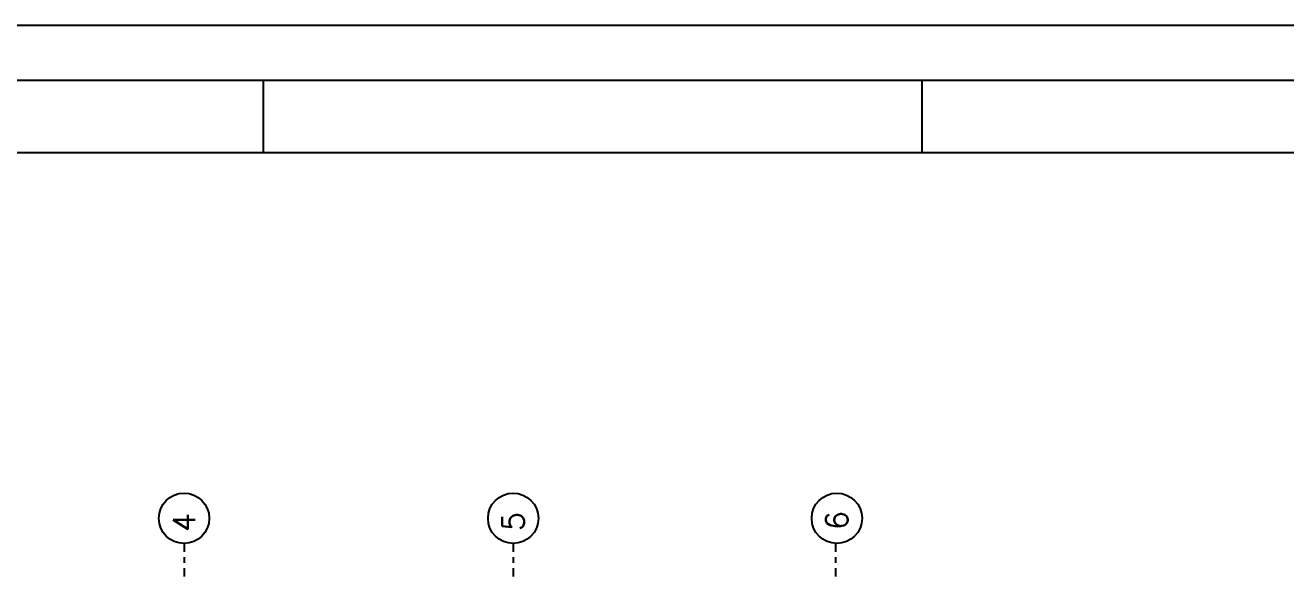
# Model space of a CAD drawing. Extents: x -14 to 107, y -33 to 53.
# Drawn here: x 3.96 to 26.93, y 42.83 to 52.81 of the extents above; entities that cross this region are included whole.
import ezdxf

# ---------------------------------------------------------------- set-up
doc = ezdxf.new("R2010")
doc.units = 0
doc.header["$LTSCALE"] = 1.5
doc.header["$MEASUREMENT"] = 0
doc.linetypes.add('08CORTEC$0$DASHDOT2', pattern=[0.5, 0.25, -0.125, 0, -0.125])
doc.layers.add('08CORTEC$0$EIXOS', color=32, linetype='08CORTEC$0$DASHDOT2')
doc.layers.add('T-FOLHA', color=7, linetype='CONTINUOUS')
doc.styles.add('08CORTEC$0$ROMANS', font='romans')

msp = doc.modelspace()

# ---------------------------------------------------------------- linework, layer by layer
at = {"layer": '08CORTEC$0$EIXOS', "ltscale": 0.4}
for p, q in [((6.851, 43.366), (6.851, 5.127)), ((12.851, 43.366), (12.851, 5.127)), ((18.725, 43.366), (18.725, 5.127))]:
    msp.add_line(p, q, dxfattribs=at)
at = {"layer": '08CORTEC$0$EIXOS', "linetype": 'CONTINUOUS'}
for centre in [(6.851, 43.825), (12.851, 43.825), (18.751, 43.825)]:
    msp.add_circle(centre, 0.459, dxfattribs=at)
at = {"layer": 'T-FOLHA', "color": 1}
msp.add_lwpolyline([(-13.699, -33.287), (-13.699, 52.813), (107.201, 52.813), (107.201, -33.287)], close=True, dxfattribs=at)
at = {"layer": 'T-FOLHA', "color": 2}
msp.add_lwpolyline([(-12.699, -32.287), (-12.699, 51.813), (106.201, 51.813), (106.201, -32.287)], close=True, dxfattribs=at)
for points in [[(8.301, 50.491), (8.301, 51.813)], [(20.301, 51.813), (20.301, 50.491)]]:
    msp.add_lwpolyline(points, dxfattribs=at)
at = {"layer": 'T-FOLHA', "color": 3}
msp.add_lwpolyline([(-10.199, 50.491), (105.201, 50.491), (105.201, -30.683), (-10.199, -30.683), (-10.199, 50.491)], dxfattribs=at)

# ---------------------------------------------------------------- texts
at = {"layer": '08CORTEC$0$EIXOS', "color": 2, "style": '08CORTEC$0$ROMANS'}
for s, p in [('6', (18.951, 43.615)), ('4', (7.051, 43.577)), ('5', (13.051, 43.596))]:
    msp.add_text(s, height=0.4, rotation=90, dxfattribs=at).set_placement(p)

doc.saveas('drawing.dxf')
